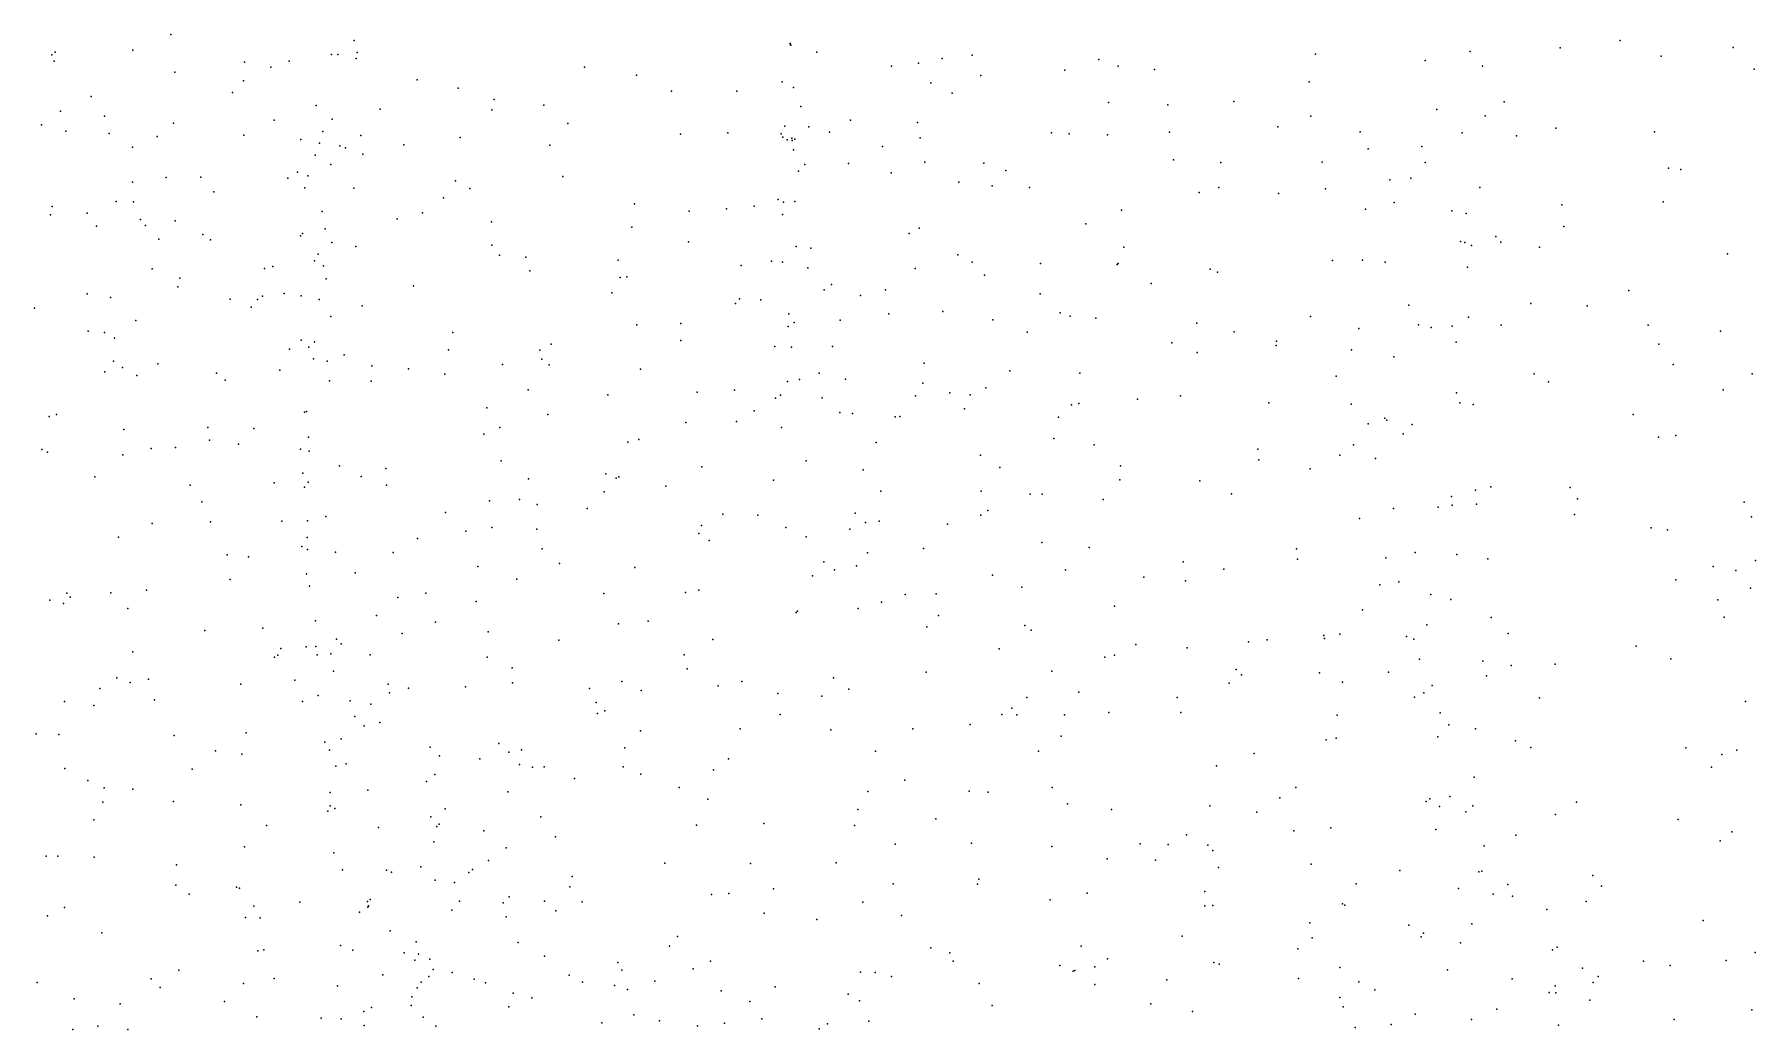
# Model space of a CAD drawing. Header units: metres. Extents: x -25 to 25, y -27.8 to 27.8.
# Drawn here: x -4.091 to -2.712, y -3.174 to -2.377 of the extents above; entities that cross this region are included whole.
import ezdxf

# ---------------------------------------------------------------- set-up
doc = ezdxf.new("R2010")
doc.units = ezdxf.units.M

msp = doc.modelspace()

# ---------------------------------------------------------------- linework, layer by layer
for p in [(-3.9822, -2.3767, 27.062), (-3.835, -2.3816, -3.1561), (-3.4857, -2.3839, -5.0209), (-3.4855, -2.385, -4.5415), (-3.4852, -2.3854, -4.8514), (-2.8205, -2.3815, 27.1974), (-4.0774, -2.3931, -1.3273), (-4.0755, -2.3982, -1.4412), (-4.0749, -2.3908, -25.4282), (-4.0125, -2.3893, -3.725), (-3.923, -2.399, -9.1758), (-3.8873, -2.3982, -0.9782), (-3.8534, -2.3927, -2.731), (-3.8482, -2.3927, -23.1222), (-3.8335, -2.3959, -2.5844), (-3.8326, -2.3911, -2.0808), (-3.4642, -2.391, -4.2083), (-3.3829, -2.3996, -9.0658), (-3.3639, -2.3961, -21.6158), (-3.3397, -2.3934, -5.5499), (-3.2383, -2.3967, 27.3345), (-3.0647, -2.3925, -1.0815), (-2.9766, -2.3977, -4.9096), (-2.9406, -2.3903, -5.5053), (-2.8684, -2.3873, 24.0477), (-2.7875, -2.3942, -1.2541), (-2.7298, -2.3872, 27.1442), (-3.9789, -2.407, -1.0589), (-3.9239, -2.4138, -1.9092), (-3.9018, -2.4029, -3.9075), (-3.7846, -2.4131, -22.7204), (-3.6504, -2.4028, -0.8718), (-3.6089, -2.4092, 27.2759), (-3.4044, -2.4021, -15.2915), (-3.3329, -2.4097, -0.9287), (-3.2656, -2.4054, -9.0414), (-3.2229, -2.4022, -5.6402), (-3.1936, -2.4048, -1.0068), (-2.9309, -2.402, -1.169), (-2.7129, -2.4044, -9.1143), (-4.0459, -2.4264, -1.6238), (-3.9326, -2.4233, -3.839), (-3.7518, -2.4197, 27.195), (-3.5807, -2.4222, -0.8556), (-3.5285, -2.4222, -3.6893), (-3.4921, -2.4148, -3.889), (-3.4829, -2.4192, -4.7061), (-3.3729, -2.4155, -5.4748), (-3.3558, -2.4237, 27.3244), (-3.0696, -2.4146, -9.026), (-4.0704, -2.4381, -3.51), (-3.8655, -2.4335, -3.019), (-3.8143, -2.4366, -3.9658), (-3.7248, -2.437, -4.1238), (-3.7229, -2.4287, 24.0393), (-3.6832, -2.4334, -3.415), (-3.4771, -2.4345, -5.1984), (-3.2306, -2.4312, -4.5479), (-3.1831, -2.4332, -9.0175), (-3.1301, -2.4305, -4.649), (-2.9675, -2.4369, -1.1067), (-2.9133, -2.4306, 27.2285), (-4.0858, -2.449, -9.1872), (-4.0661, -2.4543, -1.1345), (-4.0351, -2.4423, -3.5764), (-3.9799, -2.4478, 26.9647), (-3.8992, -2.4454, 24.0394), (-3.8603, -2.4545, -0.9088), (-3.8527, -2.4445, -3.1022), (-3.6639, -2.4481, -4.1579), (-3.5356, -2.4555, -4.0954), (-3.49, -2.4501, -0.8361), (-3.4707, -2.4507, 24.0651), (-3.4541, -2.4549, -4.2428), (-3.4372, -2.4455, -5.3412), (-3.3836, -2.4473, 24.0679), (-3.2763, -2.4554, 24.0657), (-3.1817, -2.455, -21.5263), (-3.0947, -2.4506, -1.0082), (-3.0684, -2.4423, -4.7288), (-3.0288, -2.4547, -1.0375), (-2.9471, -2.4555, -5.1984), (-2.9287, -2.442, -5.3065), (-2.8721, -2.4518, -9.0692), (-2.7928, -2.4548, -9.0854), (-4.0315, -2.4561, 26.8794), (-4.0128, -2.4669, -1.0345), (-3.9929, -2.4585, -1.8306), (-3.9236, -2.4573, -23.9326), (-3.8779, -2.4609, 27.0755), (-3.8628, -2.4637, -9.1508), (-3.8465, -2.466, -2.5789), (-3.842, -2.4675, -3.1707), (-3.8297, -2.4577, -2.2316), (-3.7952, -2.4652, -3.2664), (-3.7501, -2.4593, -3.324), (-3.6783, -2.4653, -9.1048), (-3.5737, -2.4565, -9.0871), (-3.4928, -2.4564, -4.3907), (-3.4915, -2.459, -3.9543), (-3.488, -2.4611, -4.5334), (-3.4843, -2.4598, -4.9376), (-3.484, -2.4616, -24.1512), (-3.483, -2.4692, -4.6533), (-3.4818, -2.4607, -4.8533), (-3.4118, -2.4664, -9.0283), (-3.3815, -2.4594, -4.4181), (-3.2621, -2.4562, -5.6142), (-3.2314, -2.4572, -0.9311), (-3.0224, -2.4683, -4.8072), (-2.9793, -2.4665, -9.0289), (-2.9036, -2.458, -15.2876), (-3.8663, -2.4735, -25.1355), (-3.8539, -2.4808, -2.1683), (-3.8282, -2.4725, -2.4436), (-3.4738, -2.4808, -4.043), (-3.4388, -2.4801, -4.3092), (-3.3778, -2.479, -0.8441), (-3.3305, -2.4797, -5.5064), (-3.1784, -2.4771, 27.2935), (-3.1405, -2.4792, 24.0628), (-3.0593, -2.4791, -5.6374), (-2.9766, -2.4793, -5.0348), (-4.0128, -2.4951, -3.5087), (-3.9858, -2.4913, -9.1671), (-3.9579, -2.491, -3.6646), (-3.8882, -2.4918, -3.8322), (-3.8805, -2.487, -2.0857), (-3.8723, -2.49, -2.8745), (-3.7538, -2.4939, -4.0397), (-3.6679, -2.4905, -25.3993), (-3.479, -2.4861, -5.0089), (-3.4047, -2.4877, 27.2878), (-3.3506, -2.4951, -26.1045), (-3.3128, -2.4856, -9.0037), (-3.0051, -2.4932, -4.8718), (-2.9883, -2.4919, -4.9544), (-2.7818, -2.4838, -1.169), (-2.7718, -2.4848, 24.0291), (-4.0259, -2.5105, 26.7897), (-3.9476, -2.5028, -0.9318), (-3.8746, -2.4995, -22.9263), (-3.8354, -2.4998, -2.34), (-3.7634, -2.5076, -9.1102), (-3.7423, -2.5002, -0.8165), (-3.4953, -2.509, -4.2024), (-3.4818, -2.5104, -4.7498), (-3.3239, -2.4979, -4.4537), (-3.2939, -2.4993, 27.2855), (-3.1578, -2.5034, -5.6284), (-3.1421, -2.4992, -0.9381), (-3.0943, -2.5042, -4.6942), (-3.0566, -2.5003, -8.9984), (-2.9329, -2.4992, -5.374), (-4.0786, -2.5211, -9.1778), (-4.0773, -2.5146, -3.3888), (-4.049, -2.52, -1.8016), (-4.012, -2.5109, -1.8795), (-3.8608, -2.5186, -0.8481), (-3.8007, -2.5243, 27.0778), (-3.7803, -2.5197, -3.9668), (-3.6104, -2.5123, -4.1219), (-3.5666, -2.5184, -3.6091), (-3.5367, -2.5163, -4.1334), (-3.5145, -2.5144, -4.2902), (-3.4917, -2.5209, -9.0147), (-3.4909, -2.5111, -4.4782), (-3.22, -2.5174, -8.9858), (-3.0246, -2.5168, 27.2433), (-3.0017, -2.5113, -1.0017), (-2.9554, -2.5179, -5.2383), (-2.9438, -2.5202, -5.532), (-2.8672, -2.5132, -1.1003), (-2.7859, -2.5107, -15.7213), (-4.0417, -2.5302, 26.6823), (-4.0064, -2.5249, -0.9705), (-4.0024, -2.5297, -23.7312), (-3.9787, -2.5259, 26.8635), (-3.9564, -2.5371, -23.271), (-3.8782, -2.538, -2.8073), (-3.8765, -2.5363, -2.9388), (-3.8585, -2.5325, -2.2822), (-3.725, -2.5267, -3.3665), (-3.6125, -2.5312, -9.0582), (-3.3904, -2.5363, -8.9929), (-3.3824, -2.532, -5.3697), (-3.2487, -2.5284, -5.6049), (-2.8655, -2.5305, 27.1757), (-3.9918, -2.5407, -3.4553), (-3.9504, -2.5413, -3.5715), (-3.8531, -2.5434, -2.4225), (-3.8339, -2.5465, -3.8442), (-3.7247, -2.5456, 24.0492), (-3.5671, -2.5428, 27.2183), (-3.4809, -2.5465, -4.8347), (-3.4692, -2.548, -0.7591), (-3.2182, -2.5471, 27.2645), (-2.9483, -2.5426, -5.3147), (-2.9448, -2.5435, -9.0129), (-2.9395, -2.5458, -15.477), (-2.9201, -2.5386, -21.5054), (-2.9161, -2.5432, -1.0334), (-2.8851, -2.5471, 24.0299), (-3.997, -2.5645, -9.1553), (-3.907, -2.5642, -9.1418), (-3.9004, -2.5625, -24.2891), (-3.8669, -2.558, -24.9035), (-3.864, -2.5526, -2.5922), (-3.8596, -2.5622, -2.4919), (-3.7187, -2.5534, 27.1232), (-3.6975, -2.555, -4.1158), (-3.6235, -2.5575, -25.0657), (-3.525, -2.5619, -3.6955), (-3.5006, -2.5583, -3.7853), (-3.4917, -2.5591, -4.5366), (-3.4716, -2.5637, -5.1117), (-3.3856, -2.5643, -4.3386), (-3.3514, -2.5532, 24.0611), (-3.3399, -2.5592, -0.7947), (-3.285, -2.5603, -8.9713), (-3.2237, -2.5609, -0.8376), (-3.2228, -2.5601, -4.5275), (-3.1491, -2.5647, -4.6176), (-3.051, -2.5578, -4.7555), (-3.027, -2.5575, -4.8258), (-3.0088, -2.5591, -4.9058), (-2.9427, -2.5631, 27.2082), (-2.7343, -2.5524, -1.1179), (-3.9765, -2.5789, -0.8989), (-3.9748, -2.572, -2.0238), (-3.8575, -2.5725, -3.1127), (-3.7877, -2.5781, -9.097), (-3.6944, -2.5662, -9.072), (-3.6218, -2.5714, -3.5162), (-3.6167, -2.5708, -4.2073), (-3.4525, -2.5771, -5.1874), (-3.3299, -2.5695, -5.4467), (-3.1963, -2.5761, -5.6063), (-3.1431, -2.5672, -8.9764), (-4.0492, -2.5845, -1.8876), (-4.0305, -2.5874, 26.5346), (-3.9344, -2.5888, -2.1037), (-3.9127, -2.5891, -0.8354), (-3.9085, -2.5863, -3.6328), (-3.8912, -2.5842, -2.1871), (-3.8776, -2.586, -2.8684), (-3.8633, -2.5891, -2.3346), (-3.6287, -2.5836, 27.1714), (-3.5294, -2.5922, -24.375), (-3.5264, -2.5886, -4.3284), (-3.5093, -2.5893, -8.9943), (-3.4585, -2.5813, -4.0049), (-3.4294, -2.5859, -4.1578), (-3.4092, -2.5812, -5.2855), (-3.2854, -2.5845, -5.5271), (-2.8919, -2.5922, -9.0401), (-2.8135, -2.5819, -9.0764), (-4.0914, -2.5961, -1.7891), (-4.01, -2.6058, -18.7181), (-3.9176, -2.5951, 26.8698), (-3.8539, -2.6026, -24.6226), (-3.8288, -2.5942, -3.229), (-3.4868, -2.6005, -4.7823), (-3.4455, -2.6055, -4.0776), (-3.4065, -2.6005, -4.2644), (-3.3634, -2.5986, -8.9711), (-3.3233, -2.6053, -4.3742), (-3.2693, -2.5997, 24.058), (-3.2613, -2.6023, -15.6606), (-3.2406, -2.604, -4.4705), (-3.0685, -2.6026, -24.6257), (-2.9898, -2.5937, -5.0577), (-2.9421, -2.6032, -5.4556), (-2.847, -2.594, -1.0325), (-4.0483, -2.6143, -0.9553), (-4.0352, -2.6154, -19.2357), (-4.0273, -2.6199, 24.0945), (-3.756, -2.6155, -3.3156), (-3.6087, -2.6094, 24.0596), (-3.5734, -2.6083, -21.9941), (-3.4873, -2.6107, -4.8774), (-3.4824, -2.6076, -5.0103), (-3.2958, -2.6152, -24.5486), (-3.1597, -2.6079, 24.0536), (-3.1297, -2.6149, 27.2325), (-3.0298, -2.6124, -0.8897), (-2.982, -2.6093, 24.0346), (-2.9719, -2.6114, -5.1864), (-2.9551, -2.6103, -0.9385), (-2.9159, -2.6097, -26.1633), (-2.798, -2.6097, 27.1086), (-2.74, -2.6143, -9.117), (-3.8869, -2.6289, -22.7344), (-3.8776, -2.6216, -2.7619), (-3.8715, -2.6271, -2.6864), (-3.867, -2.6229, -3.6912), (-3.8432, -2.6334, 24.0684), (-3.7596, -2.6293, -3.9777), (-3.6862, -2.6296, -0.7305), (-3.6772, -2.6249, 27.1038), (-3.5734, -2.622, -0.7274), (-3.498, -2.6266, -4.6877), (-3.4846, -2.6273, 27.2051), (-3.4518, -2.6266, -3.897), (-3.1799, -2.6237, -4.5437), (-3.1595, -2.6316, -0.8102), (-3.0961, -2.6258, -8.9769), (-3.096, -2.6225, -4.65), (-3.0357, -2.6294, -15.8772), (-2.9519, -2.6233, -5.5845), (-2.7895, -2.6247, 24.0324), (-4.0349, -2.6471, 26.3301), (-4.0279, -2.6385, -9.1221), (-4.0207, -2.6435, -1.9929), (-3.9925, -2.6405, -3.4015), (-3.9455, -2.6481, 26.7395), (-3.8946, -2.6457, -2.2216), (-3.8676, -2.6367, -2.6097), (-3.8567, -2.6385, -3.0821), (-3.8211, -2.6423, 26.9472), (-3.7915, -2.6447, -3.8505), (-3.7163, -2.6412, -4.0669), (-3.6848, -2.6369, -4.1497), (-3.6788, -2.6413, -3.4102), (-3.6056, -2.6448, -8.9999), (-3.4625, -2.6481, -5.1575), (-3.3784, -2.6401, -24.7727), (-3.3095, -2.6461, -8.9514), (-3.2536, -2.6481, -4.4165), (-3.0018, -2.6349, -4.9438), (-2.8893, -2.6486, -0.9495), (-2.7779, -2.641, -24.7391), (-4.0092, -2.6499, 26.4471), (-3.9385, -2.6537, -3.4879), (-3.8548, -2.6542, -9.0798), (-3.8215, -2.6545, -0.7733), (-3.7625, -2.6488, -9.0506), (-3.6956, -2.6614, 24.0681), (-3.5303, -2.6617, -4.4496), (-3.4878, -2.6548, -8.9639), (-3.4782, -2.6531, -25.5419), (-3.4412, -2.6529, -3.9788), (-3.3794, -2.656, 27.2191), (-3.3289, -2.6597, -0.7348), (-3.048, -2.6505, -5.6255), (-2.878, -2.6549, 27.1365), (-2.7379, -2.6615, -16.2695), (-2.7145, -2.6487, -1.0261), (-3.7289, -2.6757, -22.3072), (-3.6317, -2.6654, -15.9133), (-3.5602, -2.6634, -4.3253), (-3.4975, -2.668, -4.8003), (-3.4933, -2.6658, -4.924), (-3.46, -2.6679, -3.7478), (-3.3853, -2.6663, -5.3043), (-3.3576, -2.6639, -4.2932), (-3.3415, -2.6654, 24.0642), (-3.2603, -2.6733, 27.2222), (-3.2544, -2.6723, -0.7521), (-3.2073, -2.6689, -5.5622), (-3.1727, -2.6663, -8.9618), (-3.1019, -2.6717, 24.0507), (-3.0361, -2.6729, -4.716), (-2.9515, -2.6639, -9.0105), (-2.949, -2.6718, -5.3019), (-2.9382, -2.6732, -5.433), (-4.0795, -2.6829, -0.9541), (-4.0736, -2.6813, -1.9045), (-3.8749, -2.6794, -2.336), (-3.8732, -2.6788, -2.9196), (-3.6799, -2.6813, -9.0066), (-3.5693, -2.6875, -3.5476), (-3.5286, -2.6869, -0.7023), (-3.5145, -2.6783, 24.067), (-3.4459, -2.6795, -3.822), (-3.4357, -2.6805, -0.7087), (-3.4014, -2.683, -25.3393), (-3.3977, -2.6827, -8.9463), (-3.3459, -2.6767, -21.691), (-3.2705, -2.6833, -15.9053), (-3.0225, -2.6886, -0.8308), (-3.0091, -2.6842, -4.859), (-3.0074, -2.6857, 27.1833), (-2.9871, -2.6892, -5.0921), (-2.8099, -2.6812, -0.9637), (-4.0198, -2.6932, 26.2435), (-3.9523, -2.6916, 26.6335), (-3.9512, -2.7018, -2.1579), (-3.9156, -2.6924, -0.7985), (-3.8716, -2.6994, -2.9922), (-3.7311, -2.697, -3.3296), (-3.7184, -2.6915, 27.0119), (-3.6159, -2.7033, 27.0965), (-3.6069, -2.7013, -0.7012), (-3.4926, -2.6917, -4.9996), (-3.4168, -2.7035, -4.0535), (-3.2743, -2.7005, -5.4747), (-2.9943, -2.6966, -5.0191), (-2.7896, -2.6994, -9.1111), (-2.7759, -2.698, 27.0521), (-4.0855, -2.7092, 26.1136), (-4.081, -2.7114, 24.1524), (-4.0206, -2.7134, -2.0389), (-3.9979, -2.7085, -9.0855), (-3.9782, -2.7075, 24.1153), (-3.9277, -2.705, -9.0721), (-3.8782, -2.709, -2.7712), (-3.8711, -2.7105, -2.4354), (-3.3331, -2.7138, -25.821), (-3.2421, -2.7055, -8.9309), (-3.1108, -2.709, -8.9684), (-3.11, -2.7175, -4.5809), (-3.0452, -2.7138, -21.5223), (-3.0341, -2.7055, -8.9782), (-3.0165, -2.7164, -5.6126), (-4.043, -2.7311, -0.8916), (-3.8764, -2.7281, 26.7635), (-3.8468, -2.7222, 24.0915), (-3.8295, -2.7309, -3.1913), (-3.8098, -2.7245, -0.7429), (-3.7174, -2.7183, -4.0539), (-3.6334, -2.7287, -19.2613), (-3.6229, -2.7312, -4.2498), (-3.5564, -2.723, -4.427), (-3.4729, -2.7182, -5.1083), (-3.4272, -2.7256, -3.8793), (-3.3175, -2.7236, -4.2875), (-3.2209, -2.7224, -5.5174), (-3.069, -2.7246, -4.6423), (-3.9667, -2.7377, 26.3278), (-3.8993, -2.7358, -2.2828), (-3.875, -2.7395, -2.6873), (-3.8719, -2.7353, -3.5708), (-3.8091, -2.7377, -3.6818), (-3.6955, -2.7327, -4.1202), (-3.6348, -2.7432, -3.4405), (-3.6252, -2.7321, -8.9714), (-3.5854, -2.7385, -4.3518), (-3.4989, -2.7339, -8.937), (-3.413, -2.7427, -3.973), (-3.3326, -2.7426, 27.1875), (-3.2933, -2.7451, -5.4174), (-3.2838, -2.7451, -0.6985), (-3.2214, -2.7335, -4.4014), (-3.1574, -2.7342, -4.506), (-3.132, -2.7448, -5.5672), (-2.9364, -2.7417, -5.519), (-2.924, -2.739, -9.035), (-2.8605, -2.7396, -0.8813), (-3.9572, -2.7512, -0.8085), (-3.7267, -2.7502, -3.9878), (-3.7026, -2.7493, -18.9189), (-3.6885, -2.7533, 24.0881), (-3.6484, -2.7565, 27.0248), (-3.3272, -2.7582, -4.2164), (-3.2349, -2.7493, 24.0606), (-3.0022, -2.7565, -4.9336), (-2.9664, -2.7553, -0.8061), (-2.9555, -2.7469, 24.0382), (-2.9551, -2.7538, -5.2722), (-2.9357, -2.7529, -5.4374), (-2.8546, -2.7488, 27.0808), (-2.721, -2.7513, 6.2405), (-3.9971, -2.7686, -2.1221), (-3.9502, -2.7672, -3.4041), (-3.8932, -2.7665, -3.5052), (-3.8725, -2.7663, -2.576), (-3.8578, -2.7629, -3.0544), (-3.7619, -2.7596, -3.8177), (-3.7248, -2.7716, -8.9821), (-3.5568, -2.7701, -4.4981), (-3.5397, -2.7609, -4.5886), (-3.5117, -2.7618, -4.8489), (-3.4892, -2.7717, -5.0195), (-3.4335, -2.7602, 27.1596), (-3.4254, -2.7678, -3.7991), (-3.4144, -2.7666, -5.2194), (-3.3597, -2.769, -4.1415), (-3.3328, -2.7617, -5.3458), (-3.0293, -2.7646, -4.697), (-2.8569, -2.7614, -9.0846), (-2.7955, -2.7719, 24.0487), (-2.7152, -2.7632, -9.1586), (-4.0241, -2.7794, 26.0646), (-3.8728, -2.7798, 26.6877), (-3.7844, -2.7806, -3.7327), (-3.7457, -2.7747, -0.7051), (-3.6887, -2.7729, -3.3662), (-3.5588, -2.7765, -8.9326), (-3.5507, -2.7821, -3.5124), (-3.4729, -2.7791, -3.6003), (-3.4379, -2.7729, -3.6804), (-3.2839, -2.7836, -4.266), (-2.7825, -2.7736, -9.1287), (-3.937, -2.7935, 26.222), (-3.9198, -2.7951, 26.4384), (-3.877, -2.7869, -2.435), (-3.8724, -2.7894, -0.7457), (-3.8502, -2.7914, -9.0037), (-3.8039, -2.7918, 26.8235), (-3.6845, -2.7889, -4.1834), (-3.4586, -2.7991, 24.0885), (-3.4236, -2.7919, -0.6711), (-3.3787, -2.7884, -4.0453), (-3.246, -2.7876, -8.9061), (-3.1707, -2.7992, -8.9327), (-3.0798, -2.7887, -8.9601), (-3.0791, -2.7971, 24.0542), (-3.0082, -2.7959, -4.7903), (-2.9847, -2.7917, -8.999), (-2.9513, -2.7934, 27.1208), (-2.9266, -2.7968, -5.3799), (-2.7119, -2.7982, 6.1334), (-3.9344, -2.8133, -9.0109), (-3.8734, -2.8088, -2.7376), (-3.8342, -2.8081, -3.608), (-3.7359, -2.8029, 26.8936), (-3.7047, -2.8132, -4.1173), (-3.6706, -2.8005, -0.6811), (-3.6101, -2.8038, -4.395), (-3.4678, -2.8105, -19.12), (-3.4502, -2.8056, -5.1653), (-3.4326, -2.8025, -16.0019), (-3.3235, -2.8099, -8.8932), (-3.265, -2.8056, 27.1623), (-3.2023, -2.8115, -0.6906), (-3.1382, -2.805, -4.4581), (-2.7758, -2.8136, -25.0705), (-2.7458, -2.8029, -17.1091), (-2.7277, -2.8062, -16.6445), (-4.0654, -2.8242, -3.2857), (-4.0627, -2.8276, -18.4764), (-4.0302, -2.824, -2.0658), (-4.0016, -2.8218, -3.3518), (-3.8709, -2.8187, -2.5162), (-3.8, -2.8278, -0.7185), (-3.7778, -2.8243, 24.1233), (-3.635, -2.8246, -3.3954), (-3.5695, -2.8237, 24.1027), (-3.559, -2.822, -4.717), (-3.3934, -2.8254, -3.6959), (-3.3687, -2.8249, -5.2744), (-3.3001, -2.8196, -5.3763), (-3.1687, -2.8145, -5.5052), (-3.013, -2.8177, -25.8139), (-2.9979, -2.8153, -4.8586), (-2.9722, -2.8253, -5.1043), (-2.716, -2.8202, 6.2005), (-4.079, -2.8299, -0.9158), (-4.0682, -2.8327, 24.218), (-4.0166, -2.8365, -9.0155), (-3.7373, -2.8309, -3.9335), (-3.4808, -2.8398, -5.0882), (-3.4799, -2.8387, -3.5423), (-3.4311, -2.8367, -8.8755), (-3.4124, -2.8314, 27.1201), (-3.2258, -2.8346, -4.2727), (-3.027, -2.8376, -16.1895), (-2.9561, -2.8294, -5.192), (-2.7422, -2.8297, -0.8137), (-3.9548, -2.8541, 26.0749), (-3.9083, -2.8524, -3.4743), (-3.8662, -2.8465, -2.6034), (-3.8171, -2.8423, -3.0768), (-3.77, -2.8474, -3.7833), (-3.7278, -2.8552, -0.6924), (-3.6233, -2.8489, -8.8905), (-3.5995, -2.8466, -4.5465), (-3.3761, -2.8512, 24.0987), (-3.3667, -2.8421, -3.7891), (-3.2975, -2.8503, -4.1131), (-3.2924, -2.854, 24.0859), (-2.9754, -2.8496, -5.0129), (-2.9239, -2.8437, -0.7457), (-2.7371, -2.8436, 24.0685), (-3.8938, -2.8685, 24.1869), (-3.8737, -2.8673, -2.4215), (-3.8658, -2.867, -3.558), (-3.8493, -2.8612, -3.0087), (-3.8455, -2.8649, -18.6399), (-3.7967, -2.8565, 26.7461), (-3.6711, -2.862, -4.306), (-3.5476, -2.8615, -4.8512), (-3.3181, -2.869, -0.6559), (-3.2087, -2.8653, -5.4602), (-3.1676, -2.868, -4.3205), (-3.1182, -2.8634, -4.4082), (-3.1034, -2.8618, 27.1154), (-3.058, -2.8582, -4.5165), (-3.0573, -2.8607, -5.5687), (-3.0452, -2.8572, -8.9646), (-2.9918, -2.859, -4.7328), (-2.9857, -2.8611, -0.7026), (-2.9102, -2.8565, -5.4403), (-2.8077, -2.8668, -25.4366), (-4.0125, -2.8713, 25.9363), (-3.8989, -2.8757, -8.9568), (-3.8964, -2.8739, -0.7556), (-3.8647, -2.8738, -2.6869), (-3.8539, -2.8728, -2.9247), (-3.8222, -2.8736, 26.6586), (-3.7286, -2.8757, -8.9022), (-3.5707, -2.8738, -22.1188), (-3.2336, -2.8756, 27.1172), (-3.2258, -2.874, -4.2045), (-2.9813, -2.8772, -8.9983), (-2.9305, -2.8789, -5.2456), (-2.9077, -2.8822, -5.343), (-2.8724, -2.8812, 24.068), (-2.7797, -2.8769, -9.1417), (-4.0253, -2.8922, -23.1208), (-4.0146, -2.896, -8.9721), (-3.9999, -2.8933, -3.3561), (-3.8828, -2.8941, -2.3534), (-3.8518, -2.8869, 26.467), (-3.7086, -2.8841, -4.1515), (-3.7082, -2.8961, -3.2731), (-3.6205, -2.8951, -3.362), (-3.5681, -2.8848, -0.6659), (-3.5245, -2.895, -4.993), (-3.451, -2.8922, -5.1747), (-3.3767, -2.8877, -8.8516), (-3.2759, -2.8868, -5.391), (-3.1337, -2.8963, -5.4957), (-3.1283, -2.8854, 24.0776), (-3.1239, -2.8898, -8.9389), (-3.0614, -2.8882, -0.6719), (-3.043, -2.8955, 24.0731), (-3.006, -2.8877, -4.5826), (-2.9275, -2.8905, 27.0416), (-4.0391, -2.9008, -2.0631), (-3.9951, -2.9098, -2.1527), (-3.926, -2.8971, 25.9838), (-3.8639, -2.9062, -2.5171), (-3.8382, -2.9106, 26.1955), (-3.8078, -2.8971, -3.6622), (-3.8067, -2.9041, -16.1054), (-3.7915, -2.9005, -3.1061), (-3.746, -2.8994, -3.8709), (-3.6465, -2.9007, -4.4924), (-3.605, -2.9024, -19.5757), (-3.5435, -2.8986, 26.9918), (-3.4955, -2.9046, -18.927), (-3.4603, -2.9067, 24.1259), (-3.4387, -2.9013, 27.0544), (-3.2961, -2.9079, -3.8632), (-3.2543, -2.9037, -4.0985), (-3.1756, -2.908, -21.7014), (-2.9853, -2.9076, -4.6527), (-2.9779, -2.9041, -4.8389), (-2.9712, -2.8982, -5.509), (-2.8851, -2.9081, -9.079), (-4.0673, -2.9112, 25.8378), (-4.0439, -2.9144, 24.2669), (-3.8765, -2.9111, 26.084), (-3.8345, -2.9231, 26.3604), (-3.8218, -2.9131, 24.1988), (-3.6412, -2.912, -8.8436), (-3.6402, -2.9208, -18.7509), (-3.6341, -2.9186, -4.6216), (-3.4938, -2.9214, -8.8138), (-3.3159, -2.9216, -3.6948), (-3.3081, -2.9164, -19.2426), (-3.304, -2.9219, 27.0754), (-3.2657, -2.9218, -3.9805), (-3.2303, -2.9199, -19.533), (-3.1725, -2.92, -0.6361), (-3.0473, -2.922, 27.0617), (-2.9648, -2.9203, -4.9627), (-2.72, -2.9112, -0.7247), (-4.0899, -2.9371, -0.9378), (-4.0719, -2.9374, -8.9603), (-3.9217, -2.9361, -2.2733), (-3.827, -2.9306, -3.0278), (-3.8145, -2.9278, 26.553), (-3.6055, -2.9346, -4.7888), (-3.5257, -2.9329, -3.418), (-3.453, -2.9338, -0.6351), (-3.3874, -2.9331, -5.2477), (-3.3415, -2.9295, -0.6289), (-2.9577, -2.9299, 24.0757), (-2.9363, -2.933, -17.0111), (-3.9795, -2.9384, -22.8923), (-3.9462, -2.9507, 25.8952), (-3.8587, -2.9436, -2.626), (-3.855, -2.9501, -8.8898), (-3.8456, -2.9409, -22.6648), (-3.7741, -2.9476, -0.7048), (-3.7191, -2.9447, -4.0692), (-3.7111, -2.9518, -4.2091), (-3.701, -2.9498, 26.7888), (-3.6182, -2.9482, -0.6621), (-3.4173, -2.951, -3.5177), (-3.2867, -2.9509, -16.187), (-3.2684, -2.9389, -0.6188), (-3.0562, -2.9417, -4.3949), (-3.048, -2.9405, -5.5372), (-2.9666, -2.9395, -4.7716), (-2.9044, -2.9426, -5.2882), (-2.8921, -2.9479, -0.6625), (-2.7679, -2.9481, -9.1554), (-2.7268, -2.95, -21.4135), (-4.067, -2.9647, -2.015), (-3.9651, -2.9652, -2.2089), (-3.9252, -2.9533, 24.2589), (-3.8497, -2.963, 25.9652), (-3.8415, -2.9609, -2.9312), (-3.7668, -2.9546, -8.8522), (-3.7344, -2.9571, -3.9657), (-3.7026, -2.9615, 24.2028), (-3.6922, -2.9638, -4.4144), (-3.6829, -2.9635, -4.5159), (-3.6194, -2.9635, -3.3187), (-3.547, -2.9659, -8.7912), (-3.535, -2.9569, 24.1651), (-3.144, -2.9626, -4.2125), (-3.1137, -2.9527, -4.2893), (-2.7473, -2.9638, 26.8645), (-2.7389, -2.9536, -17.334), (-4.0486, -2.9745, 24.3332), (-3.7771, -2.9752, -3.7669), (-3.7706, -2.9697, -3.1226), (-3.6586, -2.9728, -8.801), (-3.6053, -2.9694, -4.853), (-3.3938, -2.974, -0.613), (-2.9375, -2.9717, -5.114), (-4.0367, -2.9918, -0.884), (-4.0355, -2.9803, -19.6811), (-4.0124, -2.9814, -2.1338), (-3.9798, -2.9912, 25.805), (-3.8544, -2.9841, -2.7948), (-3.8243, -2.9822, -3.6319), (-3.712, -2.9835, -3.2229), (-3.5747, -2.9799, -4.9552), (-3.5516, -2.9894, -16.1569), (-3.4233, -2.9832, -8.777), (-3.3421, -2.9828, 27.0262), (-3.3269, -2.9836, -3.5875), (-3.2757, -2.9799, -5.3731), (-3.2633, -2.993, -3.6451), (-3.0933, -2.9883, -8.9171), (-3.0805, -2.9801, 24.0958), (-2.976, -2.9911, -16.5665), (-2.9731, -2.9891, -4.5365), (-2.9569, -2.9873, -5.4488), (-2.8553, -2.9916, -9.1054), (-4.0438, -3.0058, 25.7308), (-3.9259, -2.9938, -8.8781), (-3.8561, -2.999, -0.7386), (-3.8543, -2.9947, -2.5455), (-3.8506, -2.9968, -2.6842), (-3.7738, -3.0035, 26.068), (-3.7621, -2.9972, 26.6269), (-3.6855, -3.0036, -4.6641), (-3.4314, -2.9977, -3.4549), (-3.3688, -3.005, -5.276), (-3.2281, -2.9975, -3.7876), (-3.1493, -2.9948, -4.1382), (-3.1116, -2.9997, -5.4758), (-2.9652, -2.9952, -0.6085), (-2.9441, -2.9994, -4.8335), (-2.9385, -2.9947, -5.0171), (-2.8722, -3.0016, -5.3342), (-2.774, -3.0056, -0.6221), (-3.9053, -3.0103, -2.2976), (-3.8157, -3.0121, -2.9984), (-3.7688, -3.0112, 26.4954), (-3.7669, -3.0093, 26.2054), (-3.7312, -3.0148, -4.3343), (-3.6738, -3.0196, -4.7542), (-3.5607, -3.0101, -0.6437), (-3.5069, -3.0088, -8.7424), (-3.4341, -3.0103, 26.9709), (-3.1679, -3.0178, -5.4359), (-3.0821, -3.0147, -4.2293), (-3.0523, -3.0123, -4.2973), (-2.9682, -3.0136, -9.0037), (-2.9041, -3.0183, -5.1783), (-2.7308, -3.0154, -9.175), (-3.9231, -3.0275, -3.4833), (-3.8515, -3.0322, -2.4598), (-3.7713, -3.0234, -8.7871), (-3.7134, -3.0283, 24.2596), (-3.4015, -3.0255, 24.1767), (-3.3403, -3.0246, -3.5195), (-3.2759, -3.0272, 24.1514), (-3.2052, -3.025, -0.5649), (-3.1826, -3.0257, -3.8586), (-3.151, -3.0263, -4.0384), (-3.147, -3.0304, 27.0007), (-2.9295, -3.0268, -4.7704), (-2.7404, -3.0226, 24.1266), (-4.0819, -3.035, -17.2186), (-4.0726, -3.035, 24.4275), (-4.0434, -3.0359, -2.0508), (-3.9776, -3.0419, -3.3984), (-3.8444, -3.0459, 24.3286), (-3.8092, -3.0462, -2.909), (-3.8053, -3.0478, -0.7166), (-3.7817, -3.0435, -3.8067), (-3.7433, -3.048, -4.2131), (-3.7403, -3.0457, -0.6896), (-3.7274, -3.0384, -4.6122), (-3.586, -3.0405, 24.2364), (-3.5175, -3.041, -3.355), (-3.4488, -3.0404, -5.1941), (-3.2316, -3.037, -8.7982), (-3.1928, -3.0383, -3.7341), (-3.1424, -3.0442, -3.9697), (-3.0681, -3.0413, -0.5621), (-2.9971, -3.0465, -0.5589), (-2.9336, -3.0476, 26.9261), (-2.9313, -3.0471, -4.6355), (-3.9781, -3.0583, -2.1694), (-3.9295, -3.0597, 25.7355), (-3.927, -3.0606, -2.2477), (-3.7702, -3.0543, 25.899), (-3.7547, -3.056, -4.437), (-3.6624, -3.0596, -8.6992), (-3.6604, -3.0513, -0.6576), (-3.4991, -3.0611, -0.6113), (-3.403, -3.0571, -3.4189), (-3.3356, -3.0575, -8.7249), (-3.3345, -3.0535, 26.9627), (-3.0319, -3.0572, 24.1389), (-2.95, -3.061, -4.4345), (-2.9104, -3.0578, -0.5605), (-2.8424, -3.0505, -0.5807), (-2.8355, -3.0589, 24.1444), (-4.0672, -3.0762, -8.8487), (-3.9675, -3.0655, -0.8362), (-3.9155, -3.075, 24.3954), (-3.8787, -3.0718, -0.7649), (-3.8244, -3.0714, -2.6903), (-3.8242, -3.0758, -2.6071), (-3.8237, -3.0749, -2.7745), (-3.8222, -3.0698, -3.7096), (-3.7506, -3.071, -4.0421), (-3.7156, -3.0723, 26.2858), (-3.7109, -3.0677, 26.0926), (-3.6826, -3.071, -4.8262), (-3.6524, -3.0716, -4.9068), (-3.5488, -3.0657, -5.0342), (-3.5349, -3.0648, 26.8467), (-3.4275, -3.0718, -8.6957), (-3.2774, -3.07, -0.5503), (-3.2477, -3.0647, -3.5683), (-3.1534, -3.0748, -0.533), (-3.1532, -3.0632, -3.7932), (-3.147, -3.0744, -8.8541), (-3.043, -3.0733, -4.1818), (-3.0411, -3.0742, 26.9391), (-2.9223, -3.0655, -5.4391), (-2.9066, -3.067, -4.96), (-2.8477, -3.0713, -5.3411), (-4.081, -3.0829, -3.296), (-3.9222, -3.0841, -8.7785), (-3.9105, -3.0843, -16.3593), (-3.8308, -3.0799, -8.7464), (-3.7568, -3.0782, -3.0512), (-3.7134, -3.0836, 26.4173), (-3.6735, -3.0789, 25.9888), (-3.5064, -3.0806, -5.1247), (-3.4642, -3.0858, 24.2409), (-3.3964, -3.0825, -5.2551), (-3.0691, -3.0884, -5.4734), (-2.9394, -3.0891, 24.159), (-2.8791, -3.0778, -5.1451), (-2.754, -3.0865, -0.5402), (-4.0375, -3.0965, 25.5948), (-3.8063, -3.0947, 25.7838), (-3.7853, -3.1036, -4.6157), (-3.5761, -3.0994, -8.6477), (-3.1716, -3.0991, 24.1839), (-3.0674, -3.1005, -0.5203), (-2.9898, -3.0903, -4.2881), (-2.9799, -3.0996, -5.4685), (-2.978, -3.0968, -21.6128), (-3.9123, -3.1107, -3.5607), (-3.9076, -3.1101, -17.055), (-3.8461, -3.1065, -2.3853), (-3.8363, -3.1102, -18.4985), (-3.795, -3.1125, -4.4706), (-3.7835, -3.1134, -4.6897), (-3.7745, -3.1174, -2.913), (-3.7036, -3.1042, 24.3473), (-3.6826, -3.1152, -3.1336), (-3.5825, -3.107, 24.3011), (-3.3728, -3.1083, -16.4381), (-3.3578, -3.1125, -19.7082), (-3.2524, -3.1072, -16.6952), (-3.2313, -3.1172, -0.5201), (-3.0789, -3.1091, -3.9162), (-2.9483, -3.1043, -9.01), (-2.8746, -3.11, -5.4059), (-2.8709, -3.108, -0.5211), (-2.7123, -3.1122, 26.063), (-3.9756, -3.1262, -8.745), (-3.8121, -3.1301, -2.5301), (-3.7866, -3.1183, -4.3608), (-3.7717, -3.1257, -3.9977), (-3.7566, -3.1282, -3.0007), (-3.6627, -3.1302, -4.9516), (-3.6237, -3.1203, -3.205), (-3.6207, -3.1262, -22.4227), (-3.5635, -3.1252, -0.627), (-3.5496, -3.1192, -3.2774), (-3.4294, -3.1279, -22.0685), (-3.4176, -3.1283, -3.3651), (-3.3549, -3.1192, -3.4033), (-3.2695, -3.1227, -16.9232), (-3.2588, -3.1272, 24.224), (-3.2576, -3.1266, -3.4765), (-3.2415, -3.1236, -8.7353), (-3.1461, -3.1202, 26.9129), (-3.1417, -3.1216, -3.6061), (-3.045, -3.1241, -4.0326), (-2.9588, -3.1261, -0.5014), (-2.8505, -3.1248, 26.7713), (-2.838, -3.1314, 25.7915), (-2.8016, -3.119, 24.195), (-2.7804, -3.1225, 26.7023), (-2.7355, -3.1185, -9.1661), (-4.0891, -3.1363, -8.8023), (-3.9977, -3.1333, -0.8941), (-3.9905, -3.1403, -23.1198), (-3.9238, -3.1371, 25.5938), (-3.8992, -3.133, -2.2698), (-3.8484, -3.1389, 25.6388), (-3.7845, -3.1406, 24.4225), (-3.7815, -3.1358, -4.229), (-3.7753, -3.1315, -4.7582), (-3.7389, -3.1336, -4.8304), (-3.7298, -3.1366, 25.7228), (-3.7078, -3.1447, -8.6098), (-3.6521, -3.1358, 26.5106), (-3.6264, -3.1387, -16.3654), (-3.616, -3.1419, 25.8278), (-3.5941, -3.1351, 25.9362), (-3.5411, -3.143, 26.7261), (-3.4978, -3.1397, -0.5842), (-3.4044, -3.1315, -0.5501), (-3.3341, -3.1371, -5.3118), (-3.2416, -3.1379, 26.894), (-3.1837, -3.1341, -5.4089), (-3.0783, -3.1331, -8.8818), (-3.03, -3.1356, -19.7948), (-3.017, -3.1421, 26.869), (-2.9071, -3.1333, -4.4338), (-2.8773, -3.1441, -4.6763), (-2.8724, -3.1388, -4.8176), (-2.8721, -3.1444, -9.077), (-2.8422, -3.1362, 25.8902), (-4.0596, -3.1494, -0.9876), (-4.0228, -3.1533, 25.4506), (-3.9391, -3.1513, -8.6805), (-3.8212, -3.1561, -19.718), (-3.7895, -3.1545, -2.8117), (-3.7889, -3.1478, -3.895), (-3.7112, -3.1556, -3.0588), (-3.6928, -3.1485, -0.6678), (-3.518, -3.1515, -5.1225), (-3.4391, -3.1456, -8.6211), (-3.43, -3.1509, 26.8323), (-3.3238, -3.1545, 26.8646), (-3.1965, -3.1533, -3.5065), (-3.0451, -3.1481, -3.8595), (-3.0425, -3.1557, -0.4829), (-2.9193, -3.1576, 25.7394), (-2.8448, -3.1504, -5.0945), (-2.7149, -3.1581, 26.3309), (-4.0407, -3.1712, 24.688), (-3.9132, -3.1636, -16.5981), (-3.8616, -3.1649, -8.6208), (-3.8456, -3.1654, -3.7425), (-3.8275, -3.1593, -4.5821), (-3.8271, -3.1707, -4.7295), (-3.7798, -3.1639, -4.1408), (-3.7697, -3.1712, -0.7152), (-3.6365, -3.1686, 26.4009), (-3.6109, -3.1622, 25.7257), (-3.5904, -3.1669, -5.049), (-3.56, -3.171, 24.3677), (-3.5382, -3.1689, 26.062), (-3.5083, -3.1653, 25.9698), (-3.4558, -3.1693, 24.3152), (-3.4225, -3.1672, -5.2326), (-3.1632, -3.1595, -8.7893), (-3.0328, -3.1723, 24.2238), (-3.004, -3.1699, -3.9772), (-2.9847, -3.1616, -4.1262), (-2.9395, -3.1658, 25.8238), (-2.8698, -3.1705, -4.499), (-2.7771, -3.1658, 26.135), (-4.0605, -3.1739, -3.342), (-4.0165, -3.1738, -2.0725), (-3.4625, -3.1733, -16.7921)]:
    msp.add_point(p)

doc.saveas('drawing.dxf')
